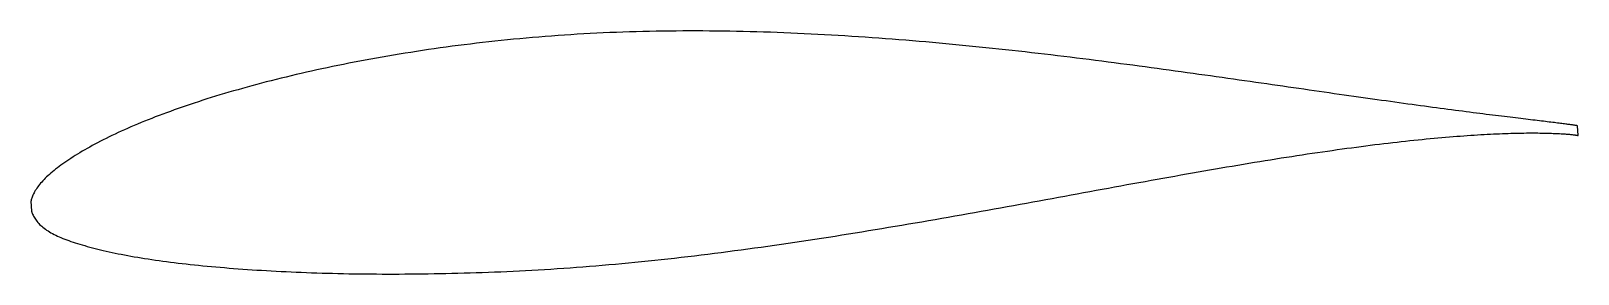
# Model space of a CAD drawing. Header units: metres. Extents: x -20.9 to 42.4, y -3.7 to 6.2.
import ezdxf

# ---------------------------------------------------------------- set-up
doc = ezdxf.new("R2010")
doc.units = ezdxf.units.M

msp = doc.modelspace()

# ---------------------------------------------------------------- linework, layer by layer
msp.add_lwpolyline([(42.373, 2.34), (42.372, 2.34), (42.368, 2.341), (42.362, 2.342), (42.354, 2.344), (42.343, 2.346), (42.329, 2.349), (42.314, 2.351), (42.295, 2.354), (42.275, 2.358), (42.251, 2.361), (42.226, 2.365), (42.198, 2.369), (42.168, 2.374), (42.135, 2.378), (42.1, 2.383), (42.062, 2.388), (42.022, 2.394), (41.98, 2.399), (41.935, 2.405), (41.888, 2.411), (41.838, 2.418), (41.786, 2.424), (41.732, 2.431), (41.675, 2.438), (41.616, 2.445), (41.555, 2.453), (41.491, 2.46), (41.425, 2.469), (41.356, 2.477), (41.285, 2.485), (41.212, 2.494), (41.136, 2.503), (41.058, 2.513), (40.978, 2.522), (40.895, 2.532), (40.811, 2.542), (40.723, 2.553), (40.634, 2.563), (40.542, 2.574), (40.448, 2.585), (40.352, 2.597), (40.253, 2.609), (40.152, 2.621), (40.049, 2.633), (39.943, 2.646), (39.836, 2.659), (39.726, 2.672), (39.614, 2.686), (39.499, 2.7), (39.383, 2.714), (39.264, 2.729), (39.143, 2.744), (39.02, 2.759), (38.894, 2.775), (38.767, 2.791), (38.637, 2.807), (38.505, 2.824), (38.371, 2.841), (38.235, 2.858), (38.097, 2.875), (37.956, 2.893), (37.814, 2.912), (37.669, 2.931), (37.523, 2.949), (37.374, 2.969), (37.223, 2.989), (37.071, 3.009), (36.916, 3.029), (36.759, 3.05), (36.6, 3.072), (36.439, 3.093), (36.276, 3.115), (36.111, 3.137), (35.945, 3.16), (35.776, 3.183), (35.605, 3.206), (35.433, 3.229), (35.258, 3.254), (35.082, 3.278), (34.904, 3.302), (34.724, 3.327), (34.542, 3.353), (34.358, 3.378), (34.172, 3.404), (33.985, 3.431), (33.796, 3.457), (33.605, 3.484), (33.412, 3.511), (33.217, 3.539), (33.021, 3.566), (32.823, 3.595), (32.623, 3.623), (32.422, 3.652), (32.219, 3.681), (32.014, 3.71), (31.808, 3.739), (31.6, 3.769), (31.39, 3.799), (31.179, 3.83), (30.966, 3.86), (30.752, 3.891), (30.536, 3.922), (30.318, 3.953), (30.099, 3.985), (29.879, 4.016), (29.657, 4.048), (29.433, 4.08), (29.209, 4.113), (28.982, 4.145), (28.754, 4.178), (28.525, 4.21), (28.295, 4.243), (28.063, 4.277), (27.83, 4.31), (27.595, 4.343), (27.36, 4.376), (27.123, 4.409), (26.884, 4.443), (26.645, 4.476), (26.404, 4.51), (26.162, 4.544), (25.919, 4.577), (25.674, 4.611), (25.429, 4.644), (25.182, 4.678), (24.934, 4.712), (24.685, 4.745), (24.435, 4.779), (24.184, 4.812), (23.932, 4.846), (23.679, 4.879), (23.425, 4.912), (23.17, 4.945), (22.914, 4.978), (22.657, 5.011), (22.4, 5.043), (22.141, 5.076), (21.881, 5.108), (21.621, 5.14), (21.359, 5.172), (21.097, 5.203), (20.834, 5.235), (20.571, 5.266), (20.306, 5.296), (20.041, 5.327), (19.775, 5.357), (19.509, 5.387), (19.241, 5.417), (18.974, 5.446), (18.705, 5.475), (18.436, 5.504), (18.166, 5.532), (17.896, 5.56), (17.625, 5.587), (17.354, 5.614), (17.082, 5.64), (16.81, 5.666), (16.537, 5.692), (16.264, 5.717), (15.99, 5.741), (15.716, 5.765), (15.442, 5.789), (15.167, 5.812), (14.892, 5.835), (14.617, 5.857), (14.341, 5.878), (14.065, 5.899), (13.789, 5.92), (13.513, 5.939), (13.236, 5.959), (12.959, 5.977), (12.682, 5.995), (12.405, 6.013), (12.128, 6.03), (11.851, 6.046), (11.573, 6.061), (11.296, 6.076), (11.019, 6.09), (10.741, 6.104), (10.464, 6.116), (10.186, 6.128), (9.909, 6.14), (9.632, 6.15), (9.355, 6.16), (9.078, 6.169), (8.801, 6.177), (8.524, 6.185), (8.248, 6.192), (7.971, 6.198), (7.695, 6.203), (7.42, 6.207), (7.144, 6.21), (6.869, 6.213), (6.594, 6.215), (6.319, 6.216), (6.045, 6.216), (5.771, 6.215), (5.498, 6.214), (5.225, 6.211), (4.952, 6.208), (4.68, 6.203), (4.409, 6.198), (4.137, 6.192), (3.867, 6.185), (3.597, 6.177), (3.327, 6.168), (3.058, 6.158), (2.79, 6.148), (2.523, 6.136), (2.256, 6.123), (1.989, 6.11), (1.724, 6.095), (1.459, 6.08), (1.195, 6.064), (0.931, 6.047), (0.669, 6.029), (0.407, 6.01), (0.146, 5.99), (-0.114, 5.969), (-0.374, 5.947), (-0.632, 5.925), (-0.89, 5.901), (-1.147, 5.877), (-1.402, 5.852), (-1.657, 5.826), (-1.911, 5.799), (-2.164, 5.771), (-2.415, 5.743), (-2.666, 5.713), (-2.916, 5.683), (-3.165, 5.652), (-3.412, 5.621), (-3.659, 5.588), (-3.904, 5.555), (-4.149, 5.521), (-4.392, 5.487), (-4.634, 5.452), (-4.874, 5.416), (-5.114, 5.379), (-5.352, 5.342), (-5.589, 5.304), (-5.825, 5.266), (-6.06, 5.227), (-6.293, 5.188), (-6.525, 5.148), (-6.756, 5.107), (-6.985, 5.066), (-7.213, 5.024), (-7.439, 4.981), (-7.665, 4.938), (-7.888, 4.895), (-8.111, 4.851), (-8.331, 4.806), (-8.551, 4.761), (-8.769, 4.715), (-8.985, 4.669), (-9.2, 4.623), (-9.413, 4.575), (-9.625, 4.528), (-9.836, 4.48), (-10.044, 4.431), (-10.251, 4.382), (-10.457, 4.333), (-10.661, 4.283), (-10.863, 4.233), (-11.063, 4.182), (-11.262, 4.131), (-11.46, 4.079), (-11.655, 4.027), (-11.849, 3.975), (-12.041, 3.923), (-12.231, 3.87), (-12.42, 3.816), (-12.607, 3.763), (-12.792, 3.709), (-12.975, 3.655), (-13.157, 3.601), (-13.336, 3.546), (-13.514, 3.491), (-13.69, 3.436), (-13.864, 3.381), (-14.036, 3.325), (-14.207, 3.269), (-14.375, 3.213), (-14.542, 3.157), (-14.706, 3.1), (-14.869, 3.044), (-15.029, 2.987), (-15.188, 2.93), (-15.345, 2.872), (-15.5, 2.815), (-15.652, 2.758), (-15.803, 2.7), (-15.952, 2.642), (-16.099, 2.584), (-16.243, 2.527), (-16.386, 2.469), (-16.526, 2.41), (-16.665, 2.352), (-16.801, 2.294), (-16.935, 2.235), (-17.068, 2.177), (-17.198, 2.118), (-17.326, 2.06), (-17.451, 2.001), (-17.575, 1.942), (-17.697, 1.884), (-17.816, 1.825), (-17.933, 1.766), (-18.048, 1.707), (-18.161, 1.648), (-18.272, 1.589), (-18.38, 1.53), (-18.486, 1.472), (-18.59, 1.413), (-18.692, 1.355), (-18.791, 1.296), (-18.889, 1.238), (-18.984, 1.181), (-19.076, 1.123), (-19.167, 1.066), (-19.255, 1.009), (-19.341, 0.952), (-19.425, 0.896), (-19.506, 0.84), (-19.586, 0.784), (-19.662, 0.729), (-19.737, 0.674), (-19.809, 0.62), (-19.879, 0.565), (-19.947, 0.512), (-20.012, 0.458), (-20.075, 0.405), (-20.136, 0.352), (-20.194, 0.299), (-20.25, 0.247), (-20.304, 0.195), (-20.355, 0.143), (-20.404, 0.092), (-20.451, 0.041), (-20.495, -0.01), (-20.537, -0.061), (-20.576, -0.111), (-20.613, -0.161), (-20.648, -0.21), (-20.681, -0.259), (-20.711, -0.307), (-20.738, -0.355), (-20.764, -0.401), (-20.786, -0.447), (-20.807, -0.491), (-20.825, -0.534), (-20.841, -0.576), (-20.855, -0.615), (-20.866, -0.652), (-20.875, -0.684), (-20.883, -0.712), (-20.887, -0.734), (-20.89, -0.748), (-20.87, -1.152), (-20.869, -1.155), (-20.865, -1.165), (-20.858, -1.18), (-20.848, -1.203), (-20.836, -1.234), (-20.821, -1.27), (-20.803, -1.309), (-20.783, -1.351), (-20.76, -1.393), (-20.735, -1.436), (-20.707, -1.479), (-20.677, -1.522), (-20.645, -1.565), (-20.61, -1.607), (-20.573, -1.649), (-20.534, -1.69), (-20.492, -1.73), (-20.448, -1.77), (-20.401, -1.809), (-20.352, -1.848), (-20.301, -1.885), (-20.248, -1.923), (-20.192, -1.959), (-20.134, -1.995), (-20.073, -2.03), (-20.01, -2.065), (-19.945, -2.099), (-19.877, -2.133), (-19.808, -2.166), (-19.735, -2.198), (-19.661, -2.23), (-19.584, -2.262), (-19.505, -2.293), (-19.424, -2.323), (-19.34, -2.354), (-19.254, -2.384), (-19.166, -2.414), (-19.075, -2.443), (-18.983, -2.473), (-18.888, -2.502), (-18.79, -2.531), (-18.691, -2.56), (-18.589, -2.589), (-18.485, -2.617), (-18.379, -2.646), (-18.27, -2.674), (-18.16, -2.701), (-18.047, -2.729), (-17.932, -2.757), (-17.814, -2.784), (-17.695, -2.81), (-17.573, -2.837), (-17.449, -2.863), (-17.323, -2.889), (-17.195, -2.914), (-17.065, -2.939), (-16.933, -2.964), (-16.799, -2.988), (-16.662, -3.012), (-16.524, -3.036), (-16.383, -3.059), (-16.24, -3.082), (-16.096, -3.104), (-15.949, -3.126), (-15.8, -3.148), (-15.649, -3.169), (-15.496, -3.19), (-15.342, -3.21), (-15.185, -3.23), (-15.026, -3.25), (-14.865, -3.27), (-14.703, -3.289), (-14.538, -3.307), (-14.371, -3.326), (-14.203, -3.344), (-14.033, -3.362), (-13.86, -3.379), (-13.686, -3.396), (-13.51, -3.412), (-13.333, -3.428), (-13.153, -3.444), (-12.971, -3.459), (-12.788, -3.474), (-12.603, -3.489), (-12.416, -3.503), (-12.228, -3.517), (-12.037, -3.53), (-11.845, -3.543), (-11.652, -3.556), (-11.456, -3.568), (-11.259, -3.58), (-11.06, -3.591), (-10.86, -3.602), (-10.658, -3.612), (-10.454, -3.622), (-10.248, -3.632), (-10.042, -3.641), (-9.833, -3.65), (-9.623, -3.658), (-9.411, -3.666), (-9.198, -3.673), (-8.984, -3.679), (-8.767, -3.686), (-8.55, -3.691), (-8.331, -3.697), (-8.11, -3.701), (-7.888, -3.706), (-7.665, -3.709), (-7.44, -3.713), (-7.214, -3.715), (-6.986, -3.717), (-6.758, -3.719), (-6.527, -3.72), (-6.296, -3.72), (-6.063, -3.721), (-5.829, -3.72), (-5.594, -3.719), (-5.357, -3.717), (-5.12, -3.715), (-4.881, -3.712), (-4.641, -3.709), (-4.399, -3.705), (-4.157, -3.701), (-3.913, -3.696), (-3.669, -3.691), (-3.423, -3.685), (-3.176, -3.678), (-2.928, -3.671), (-2.68, -3.663), (-2.43, -3.654), (-2.179, -3.645), (-1.927, -3.635), (-1.674, -3.624), (-1.421, -3.613), (-1.166, -3.601), (-0.911, -3.589), (-0.654, -3.575), (-0.397, -3.561), (-0.139, -3.546), (0.12, -3.531), (0.379, -3.515), (0.64, -3.498), (0.901, -3.48), (1.163, -3.461), (1.425, -3.442), (1.689, -3.422), (1.953, -3.402), (2.217, -3.38), (2.482, -3.358), (2.748, -3.335), (3.015, -3.311), (3.281, -3.287), (3.549, -3.261), (3.817, -3.236), (4.086, -3.209), (4.355, -3.182), (4.624, -3.154), (4.894, -3.125), (5.164, -3.095), (5.435, -3.065), (5.706, -3.034), (5.978, -3.003), (6.25, -2.971), (6.522, -2.938), (6.794, -2.904), (7.067, -2.87), (7.34, -2.836), (7.613, -2.8), (7.887, -2.764), (8.16, -2.728), (8.434, -2.691), (8.708, -2.654), (8.983, -2.616), (9.257, -2.577), (9.531, -2.538), (9.806, -2.498), (10.08, -2.458), (10.355, -2.418), (10.629, -2.377), (10.904, -2.336), (11.179, -2.294), (11.453, -2.251), (11.728, -2.209), (12.002, -2.166), (12.276, -2.123), (12.55, -2.079), (12.824, -2.035), (13.098, -1.991), (13.372, -1.946), (13.645, -1.901), (13.919, -1.856), (14.191, -1.81), (14.464, -1.765), (14.737, -1.719), (15.009, -1.672), (15.281, -1.626), (15.552, -1.58), (15.823, -1.533), (16.094, -1.486), (16.364, -1.439), (16.634, -1.392), (16.903, -1.344), (17.172, -1.297), (17.441, -1.249), (17.709, -1.201), (17.976, -1.154), (18.243, -1.106), (18.509, -1.058), (18.775, -1.01), (19.04, -0.962), (19.305, -0.914), (19.569, -0.866), (19.832, -0.818), (20.094, -0.77), (20.356, -0.722), (20.617, -0.675), (20.878, -0.627), (21.137, -0.58), (21.396, -0.532), (21.654, -0.485), (21.911, -0.438), (22.168, -0.39), (22.423, -0.344), (22.678, -0.297), (22.931, -0.251), (23.184, -0.204), (23.436, -0.158), (23.687, -0.113), (23.937, -0.067), (24.186, -0.022), (24.434, 0.023), (24.681, 0.068), (24.927, 0.112), (25.171, 0.156), (25.415, 0.2), (25.658, 0.244), (25.899, 0.287), (26.14, 0.329), (26.379, 0.372), (26.617, 0.414), (26.854, 0.455), (27.09, 0.496), (27.324, 0.537), (27.558, 0.577), (27.79, 0.617), (28.02, 0.656), (28.25, 0.695), (28.478, 0.734), (28.704, 0.772), (28.93, 0.809), (29.154, 0.846), (29.377, 0.883), (29.598, 0.919), (29.818, 0.954), (30.036, 0.989), (30.253, 1.023), (30.469, 1.057), (30.683, 1.09), (30.896, 1.123), (31.107, 1.155), (31.316, 1.187), (31.524, 1.218), (31.731, 1.248), (31.936, 1.278), (32.139, 1.308), (32.341, 1.336), (32.541, 1.364), (32.739, 1.392), (32.936, 1.419), (33.131, 1.445), (33.325, 1.471), (33.517, 1.496), (33.707, 1.52), (33.895, 1.544), (34.082, 1.568), (34.267, 1.59), (34.45, 1.613), (34.631, 1.634), (34.811, 1.655), (34.988, 1.675), (35.164, 1.695), (35.339, 1.714), (35.511, 1.733), (35.681, 1.751), (35.85, 1.768), (36.016, 1.785), (36.181, 1.802), (36.344, 1.817), (36.505, 1.832), (36.664, 1.847), (36.821, 1.861), (36.976, 1.874), (37.129, 1.887), (37.28, 1.9), (37.429, 1.911), (37.576, 1.922), (37.721, 1.933), (37.864, 1.943), (38.005, 1.953), (38.144, 1.962), (38.281, 1.97), (38.416, 1.978), (38.549, 1.986), (38.679, 1.993), (38.808, 1.999), (38.934, 2.005), (39.058, 2.011), (39.181, 2.016), (39.301, 2.021), (39.418, 2.025), (39.534, 2.029), (39.648, 2.032), (39.759, 2.035), (39.868, 2.038), (39.975, 2.04), (40.08, 2.042), (40.182, 2.043), (40.282, 2.045), (40.38, 2.045), (40.476, 2.046), (40.57, 2.046), (40.661, 2.045), (40.75, 2.045), (40.837, 2.044), (40.921, 2.043), (41.003, 2.042), (41.083, 2.04), (41.161, 2.038), (41.236, 2.036), (41.309, 2.034), (41.379, 2.031), (41.447, 2.029), (41.513, 2.026), (41.577, 2.023), (41.638, 2.02), (41.697, 2.016), (41.754, 2.013), (41.808, 2.01), (41.86, 2.006), (41.909, 2.002), (41.956, 1.999), (42.001, 1.995), (42.043, 1.991), (42.083, 1.987), (42.121, 1.983), (42.156, 1.98), (42.188, 1.976), (42.219, 1.972), (42.247, 1.969), (42.272, 1.965), (42.295, 1.962), (42.316, 1.959), (42.334, 1.956), (42.35, 1.953), (42.363, 1.951), (42.374, 1.949), (42.383, 1.947), (42.389, 1.946), (42.393, 1.945), (42.394, 1.944)], close=True)

doc.saveas('drawing.dxf')
